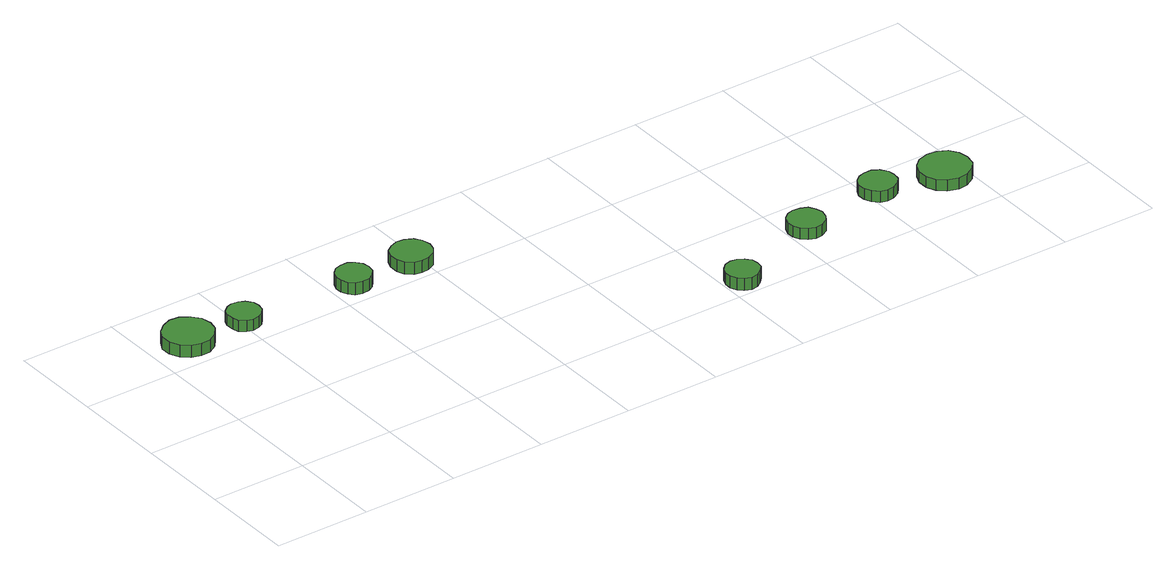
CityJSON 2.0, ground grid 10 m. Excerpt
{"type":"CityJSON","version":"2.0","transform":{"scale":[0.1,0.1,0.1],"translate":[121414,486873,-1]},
"CityObjects":{
"tree1":{"type":"SolitaryVegetationObject","attributes":{"function":"something"},"geometry":[{"type":"MultiSurface","lod":"1","boundaries":[[[0,1,2,3,4,5,6,7,8,9,10,11,12,13,14]],[[15,16,17,18,19,20,21,22,23,24,25,26,27,28,29]],[[0,29,28,1]],[[1,28,27,2]],[[2,27,26,3]],[[3,26,25,4]],[[4,25,24,5]],[[5,24,23,6]],[[6,23,22,7]],[[7,22,21,8]],[[8,21,20,9]],[[9,20,19,10]],[[10,19,18,11]],[[11,18,17,12]],[[12,17,16,13]],[[13,16,15,14]],[[14,15,29,0]]]}]},
"tree2":{"type":"SolitaryVegetationObject","attributes":{"function":"something"},"geometry":[{"type":"MultiSurface","lod":"1","boundaries":[[[30,31,32,33,34,35,36,37,38,39,40,41,42,43,44]],[[45,46,47,48,49,50,51,52,53,54,55,56,57,58,59]],[[30,59,58,31]],[[31,58,57,32]],[[32,57,56,33]],[[33,56,55,34]],[[34,55,54,35]],[[35,54,53,36]],[[36,53,52,37]],[[37,52,51,38]],[[38,51,50,39]],[[39,50,49,40]],[[40,49,48,41]],[[41,48,47,42]],[[42,47,46,43]],[[43,46,45,44]],[[44,45,59,30]]]}]},
"tree3":{"type":"SolitaryVegetationObject","attributes":{"function":"something"},"geometry":[{"type":"MultiSurface","lod":"1","boundaries":[[[60,61,62,63,64,65,66,67,68,69,70,71,72,73,74]],[[75,76,77,78,79,80,81,82,83,84,85,86,87,88,89]],[[60,89,88,61]],[[61,88,87,62]],[[62,87,86,63]],[[63,86,85,64]],[[64,85,84,65]],[[65,84,83,66]],[[66,83,82,67]],[[67,82,81,68]],[[68,81,80,69]],[[69,80,79,70]],[[70,79,78,71]],[[71,78,77,72]],[[72,77,76,73]],[[73,76,75,74]],[[74,75,89,60]]]}]},
"tree4":{"type":"SolitaryVegetationObject","attributes":{"function":"something"},"geometry":[{"type":"MultiSurface","lod":"1","boundaries":[[[90,91,92,93,94,95,96,97,98,99,100,101,102,103,104]],[[105,106,107,108,109,110,111,112,113,114,115,116,117,118,119]],[[90,119,118,91]],[[91,118,117,92]],[[92,117,116,93]],[[93,116,115,94]],[[94,115,114,95]],[[95,114,113,96]],[[96,113,112,97]],[[97,112,111,98]],[[98,111,110,99]],[[99,110,109,100]],[[100,109,108,101]],[[101,108,107,102]],[[102,107,106,103]],[[103,106,105,104]],[[104,105,119,90]]]}]},
"tree5":{"type":"SolitaryVegetationObject","attributes":{"function":"something"},"geometry":[{"type":"MultiSurface","lod":"1","boundaries":[[[120,121,122,123,124,125,126,127,128,129,130,131,132,133,134]],[[135,136,137,138,139,140,141,142,143,144,145,146,147,148,149]],[[120,149,148,121]],[[121,148,147,122]],[[122,147,146,123]],[[123,146,145,124]],[[124,145,144,125]],[[125,144,143,126]],[[126,143,142,127]],[[127,142,141,128]],[[128,141,140,129]],[[129,140,139,130]],[[130,139,138,131]],[[131,138,137,132]],[[132,137,136,133]],[[133,136,135,134]],[[134,135,149,120]]]}]},
"tree6":{"type":"SolitaryVegetationObject","attributes":{"function":"something"},"geometry":[{"type":"MultiSurface","lod":"1","boundaries":[[[150,151,152,153,154,155,156,157,158,159,160,161,162,163,164]],[[165,166,167,168,169,170,171,172,173,174,175,176,177,178,179]],[[150,179,178,151]],[[151,178,177,152]],[[152,177,176,153]],[[153,176,175,154]],[[154,175,174,155]],[[155,174,173,156]],[[156,173,172,157]],[[157,172,171,158]],[[158,171,170,159]],[[159,170,169,160]],[[160,169,168,161]],[[161,168,167,162]],[[162,167,166,163]],[[163,166,165,164]],[[164,165,179,150]]]}]},
"tree7":{"type":"SolitaryVegetationObject","attributes":{"function":"something"},"geometry":[{"type":"MultiSurface","lod":"1","boundaries":[[[180,181,182,183,184,185,186,187,188,189,190,191,192,193,194]],[[195,196,197,198,199,200,201,202,203,204,205,206,207,208,209]],[[180,209,208,181]],[[181,208,207,182]],[[182,207,206,183]],[[183,206,205,184]],[[184,205,204,185]],[[185,204,203,186]],[[186,203,202,187]],[[187,202,201,188]],[[188,201,200,189]],[[189,200,199,190]],[[190,199,198,191]],[[191,198,197,192]],[[192,197,196,193]],[[193,196,195,194]],[[194,195,209,180]]]}]},
"tree8":{"type":"SolitaryVegetationObject","attributes":{"function":"something"},"geometry":[{"type":"MultiSurface","lod":"1","boundaries":[[[210,211,212,213,214,215,216,217,218,219,220,221,222,223,224]],[[225,226,227,228,229,230,231,232,233,234,235,236,237,238,239]],[[210,239,238,211]],[[211,238,237,212]],[[212,237,236,213]],[[213,236,235,214]],[[214,235,234,215]],[[215,234,233,216]],[[216,233,232,217]],[[217,232,231,218]],[[218,231,230,219]],[[219,230,229,220]],[[220,229,228,221]],[[221,228,227,222]],[[222,227,226,223]],[[223,226,225,224]],[[224,225,239,210]]]}]}
},
"vertices":[
[60,226,27],[58,237,27],[51,245,27],[42,251,27],[32,252,27],[22,248,27],[14,241,27],[9,232,27],[9,221,27],[14,211,27],[22,204,27],[32,201,27],[42,202,27],[51,207,27],[58,216,27],[58,216,14],[51,207,14],[42,202,14],[32,201,14],[22,204,14],[14,211,14],[9,221,14],[9,232,14],[14,241,14],[22,248,14],[32,252,14],[42,251,14],[51,245,14],[58,237,14],[60,226,14],
[116,227,25],[115,234,25],[110,240,25],[104,243,25],[97,244,25],[91,242,25],[85,237,25],[83,231,25],[83,223,25],[85,217,25],[91,212,25],[97,210,25],[104,211,25],[110,214,25],[115,220,25],[115,220,13],[110,214,13],[104,211,13],[97,210,13],[91,212,13],[85,217,13],[83,223,13],[83,231,13],[85,237,13],[91,242,13],[97,244,13],[104,243,13],[110,240,13],[115,234,13],[116,227,13],
[238,222,25],[237,229,25],[232,235,25],[226,239,25],[218,239,25],[211,237,25],[206,232,25],[203,225,25],[203,218,25],[206,211,25],[211,206,25],[218,204,25],[226,205,25],[232,208,25],[237,214,25],[237,214,12],[232,208,12],[226,205,12],[218,204,12],[211,206,12],[206,211,12],[203,218,12],[203,225,12],[206,232,12],[211,237,12],[218,239,12],[226,239,12],[232,235,12],[237,229,12],[238,222,12],
[308,222,24],[306,231,24],[301,238,24],[293,242,24],[285,243,24],[277,240,24],[270,235,24],[267,227,24],[267,218,24],[270,210,24],[277,204,24],[285,202,24],[293,203,24],[301,207,24],[306,214,24],[306,214,11],[301,207,11],[293,203,11],[285,202,11],[277,204,11],[270,210,11],[267,218,11],[267,227,11],[270,235,11],[277,240,11],[285,243,11],[293,242,11],[301,238,11],[306,231,11],[308,222,11],
[537,22,20],[536,29,20],[531,34,20],[525,38,20],[518,39,20],[511,37,20],[506,32,20],[503,25,20],[503,18,20],[506,11,20],[511,7,20],[518,4,20],[525,5,20],[531,9,20],[536,15,20],[536,15,7],[531,9,7],[525,5,7],[518,4,7],[511,7,7],[506,11,7],[503,18,7],[503,25,7],[506,32,7],[511,37,7],[518,39,7],[525,38,7],[531,34,7],[536,29,7],[537,22,7],
[639,60,19],[637,67,19],[633,74,19],[626,77,19],[618,78,19],[611,76,19],[605,71,19],[602,64,19],[602,56,19],[605,49,19],[611,44,19],[618,41,19],[626,42,19],[633,46,19],[637,52,19],[637,52,7],[633,46,7],[626,42,7],[618,41,7],[611,44,7],[605,49,7],[602,56,7],[602,64,7],[605,71,7],[611,76,7],[618,78,7],[626,77,7],[633,74,7],[637,67,7],[639,60,7],
[731,74,19],[730,81,19],[725,88,19],[718,92,19],[710,92,19],[703,90,19],[697,85,19],[694,78,19],[694,70,19],[697,63,19],[703,57,19],[710,55,19],[718,56,19],[725,60,19],[730,66,19],[730,66,7],[725,60,7],[718,56,7],[710,55,7],[703,57,7],[697,63,7],[694,70,7],[694,78,7],[697,85,7],[703,90,7],[710,92,7],[718,92,7],[725,88,7],[730,81,7],[731,74,7],
[804,59,19],[802,69,19],[796,78,19],[786,83,19],[776,84,19],[765,81,19],[757,74,19],[753,64,19],[753,53,19],[757,44,19],[765,37,19],[776,33,19],[786,34,19],[796,40,19],[802,48,19],[802,48,7],[796,40,7],[786,34,7],[776,33,7],[765,37,7],[757,44,7],[753,53,7],[753,64,7],[757,74,7],[765,81,7],[776,84,7],[786,83,7],[796,78,7],[802,69,7],[804,59,7]
]}
